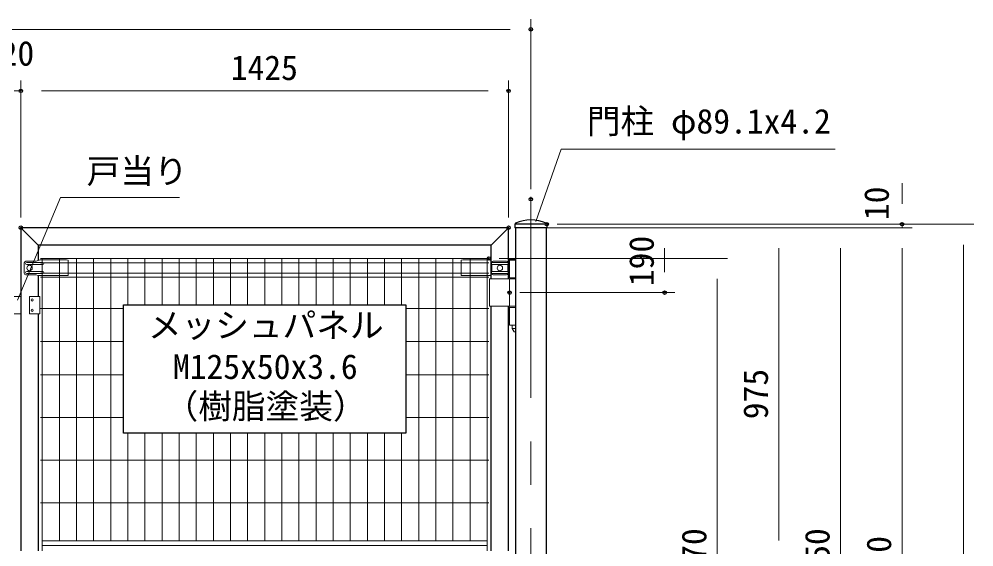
# Model space of a CAD drawing. Units: millimetres, scale not verified. Extents: x -6300 to 6300, y -4455 to 4455.
# Drawn here: x -1317 to 1473, y -714 to 829 of the extents above; entities that cross this region are included whole.
import ezdxf
from ezdxf.enums import TextEntityAlignment as Align

# ---------------------------------------------------------------- set-up
doc = ezdxf.new("R2010")
doc.units = ezdxf.units.MM
doc.header["$LTSCALE"] = 20
doc.header["$PDMODE"] = 32
doc.header["$PDSIZE"] = 10
doc.linetypes.add('USER1', pattern=[50.8, 31.75, -6.35, 6.35, -6.35])
for name, color, linetype, lineweight in [('0-0_D-STR1', 1, 'Continuous', 25), ('0-1_D-BMK', 2, 'USER1', 13), ('0-4_D-STR2', 7, 'Continuous', 13), ('0-5_D-STR3', 3, 'Continuous', 13), ('0-7_D-STR-DIM', 7, 'Continuous', 13), ('0-9_Defpoints', 8, 'Continuous', 25), ('0-A_D-STR-TXT', 7, 'Continuous', 13)]:
    doc.layers.add(name, color=color, linetype=linetype, lineweight=lineweight)
doc.styles.add('ＭＳ ゴシック', font='')
doc.styles.get('ＭＳ ゴシック').set_extended_font_data('MS Gothic')

msp = doc.modelspace()

# ---------------------------------------------------------------- linework, layer by layer
at = {"layer": '0-0_D-STR1'}
for p, q in [((225.12, 229.48), (132.12, 229.48)), ((132.12, 229.48), (132.12, 219.48)), ((225.12, 229.48), (225.12, 219.48)), ((-1311.38, 219.48), (-1260.58, 168.68)), ((113.62, 219.48), (62.82, 168.68)), ((225.12, 219.48), (132.12, 219.48)), ((134.07, 219.48), (134.07, -2230.52)), ((223.17, 219.48), (223.17, -2230.52)), ((-1260.58, 79.66), (-1260.58, 17.98)), ((62.82, -725.52), (62.82, -10.52)), ((113.62, -725.52), (113.62, -10.52)), ((-1260.58, -32.02), (-1260.58, -725.52))]:
    msp.add_line(p, q, dxfattribs=at)
for points in [[(113.62, 69.48), (113.62, 219.48), (-1311.38, 219.48), (-1311.38, -725.52)], [(62.82, 69.48), (62.82, 168.68), (-1260.58, 168.68), (-1260.58, 123.57)]]:
    msp.add_lwpolyline(points, dxfattribs=at)
for centre, radius, start, end in [((135.32, 229.48), 3.2, 120.05225, 180), ((178.62, 138.82), 103.66, 64.33066, 115.66934), ((221.92, 229.48), 3.2, 0, 59.94775)]:
    msp.add_arc(centre, radius, start, end, dxfattribs=at)
at = {"layer": '0-1_D-BMK'}
msp.add_line((178.62, -2310.52), (178.62, 309.48), dxfattribs=at)
at = {"layer": '0-4_D-STR2'}
for p, q in [((56.12, 129.48), (-1253.88, 129.48)), ((56.12, 116.38), (-1253.88, 116.38)), ((-1248.88, -705.52), (-1248.88, 129.48)), ((-1198.88, -696.37), (-1198.88, 129.48)), ((-1148.88, -696.37), (-1148.88, 129.48)), ((-1098.88, -696.37), (-1098.88, 129.48)), ((-1048.88, -696.37), (-1048.88, 129.48)), ((-998.88, -6.02), (-998.88, 129.48)), ((-948.88, -6.02), (-948.88, 129.48)), ((-898.88, -6.02), (-898.88, 129.48)), ((-848.88, -6.02), (-848.88, 129.48)), ((-798.88, -6.02), (-798.88, 129.48)), ((-748.88, -6.02), (-748.88, 129.48)), ((-698.88, -6.02), (-698.88, 129.48)), ((-648.88, -6.02), (-648.88, 129.48)), ((-598.88, -6.02), (-598.88, 129.48)), ((-548.88, -6.02), (-548.88, 129.48)), ((-498.88, -6.02), (-498.88, 129.48)), ((-448.88, -6.02), (-448.88, 129.48)), ((-398.88, -6.02), (-398.88, 129.48)), ((-348.88, -6.02), (-348.88, 129.48)), ((-298.88, -6.02), (-298.88, 129.48)), ((-248.88, -6.02), (-248.88, 129.48)), ((-198.88, -6.02), (-198.88, 129.48)), ((-148.88, -696.37), (-148.88, 129.48)), ((-98.88, -696.37), (-98.88, 129.48)), ((-48.88, -696.37), (-48.88, 129.48)), ((1.12, -696.37), (1.12, 129.48)), ((51.12, -705.76), (51.12, 129.48)), ((56.12, 86.58), (-1253.88, 86.58)), ((56.12, 74.72), (-1253.88, 74.72)), ((-1011.63, -16.52), (-1253.88, -16.52)), ((56.12, -16.52), (-186.63, -16.52)), ((-1011.63, -113.52), (-1253.88, -113.52)), ((56.12, -113.52), (-186.63, -113.52)), ((-1011.63, -210.52), (-1253.88, -210.52)), ((56.12, -210.52), (-186.63, -210.52)), ((-1011.63, -335.52), (-1253.88, -335.52)), ((56.12, -335.52), (-186.63, -335.52)), ((-998.88, -696.37), (-998.88, -381.02)), ((-948.88, -696.37), (-948.88, -381.02)), ((-898.88, -696.37), (-898.88, -381.02)), ((-848.88, -696.37), (-848.88, -381.02)), ((-798.88, -696.37), (-798.88, -381.02)), ((-748.88, -696.37), (-748.88, -381.02)), ((-698.88, -696.37), (-698.88, -381.02)), ((-648.88, -696.37), (-648.88, -381.02)), ((-598.88, -696.37), (-598.88, -381.02)), ((-548.88, -696.37), (-548.88, -381.02)), ((-498.88, -696.37), (-498.88, -381.02)), ((-448.88, -696.37), (-448.88, -381.02)), ((-398.88, -696.37), (-398.88, -381.02)), ((-348.88, -696.37), (-348.88, -381.02)), ((-298.88, -696.37), (-298.88, -381.02)), ((-248.88, -696.37), (-248.88, -381.02)), ((-198.88, -696.37), (-198.88, -381.02)), ((56.12, -460.52), (-1253.88, -460.52)), ((56.12, -585.52), (-1253.88, -585.52))]:
    msp.add_line(p, q, dxfattribs=at)
at = {"layer": '0-5_D-STR3'}
for p, q in [((-1301.47, 116.48), (-1301.47, 86.48)), ((-1266.62, 121.48), (-1296.47, 121.48)), ((-1246.98, 117.48), (-1294.39, 117.48)), ((-1255.07, 125.48), (-1266.62, 121.48)), ((-1177.98, 125.48), (-1255.07, 125.48)), ((-1177.98, 125.48), (-1172.98, 124.48)), ((-1172.98, 124.48), (-1172.98, 80.66)), ((-19.78, 125.48), (-24.78, 124.48)), ((-24.78, 124.48), (-24.78, 80.66)), ((-19.78, 125.48), (57.31, 125.48)), ((57.31, 125.48), (62.82, 123.57)), ((64.56, 117.48), (111.28, 117.48)), ((68.56, 121.48), (107.28, 121.48)), ((116.59, 124.48), (134.07, 124.48)), ((116.59, 124.48), (116.59, 72.48)), ((118.61, 129.48), (116.61, 127.48)), ((116.61, 127.48), (134.07, 127.48)), ((116.61, 124.48), (116.61, 127.48)), ((118.61, 129.48), (134.07, 129.48)), ((-1246.98, 111.48), (-1294.39, 111.48)), ((-1246.98, 91.48), (-1294.39, 91.48)), ((-1246.98, 85.48), (-1294.39, 85.48)), ((64.56, 111.48), (111.28, 111.48)), ((64.56, 111.48), (64.56, 91.48)), ((64.56, 91.48), (111.28, 91.48)), ((64.56, 85.48), (111.28, 85.48)), ((111.28, 111.48), (111.28, 91.48)), ((-1266.62, 81.48), (-1296.47, 81.48)), ((-1261.37, 79.66), (-1266.62, 81.48)), ((-1261.37, 79.66), (-1173.98, 79.66)), ((62.82, 79.66), (-23.78, 79.66)), ((58.24, 69.48), (134.07, 69.48)), ((58.24, 69.48), (58.24, -10.52)), ((68.56, 81.48), (107.28, 81.48)), ((116.59, 72.48), (134.07, 72.48)), ((116.61, 69.48), (116.61, -10.52)), ((124.09, 72.48), (124.09, 69.48)), ((-1311.38, 17.98), (-1331.38, 17.98)), ((-1256.28, 17.98), (-1285.98, 17.98)), ((-1285.98, 17.98), (-1285.98, -32.02)), ((-1256.28, 17.98), (-1256.28, -32.02)), ((58.24, -10.52), (134.07, -10.52)), ((115.09, -10.52), (115.09, -13.52)), ((115.09, -13.52), (134.07, -13.52)), ((116.59, -13.52), (116.59, -65.52)), ((116.59, -13.52), (116.59, -65.52)), ((-1311.38, -32.02), (-1331.38, -32.02)), ((-1256.28, -32.02), (-1285.98, -32.02)), ((116.59, -65.52), (134.07, -65.52)), ((116.59, -65.52), (134.07, -65.52)), ((124.09, -65.52), (124.09, -75.52)), ((124.09, -75.52), (134.07, -75.52)), ((124.09, -75.52), (130.09, -85.52)), ((130.09, -85.52), (134.07, -85.52)), ((-1248.88, -696.37), (51.12, -696.37)), ((-1248.88, -696.37), (-1248.88, -725.52)), ((51.12, -696.37), (51.12, -725.52)), ((-1248.88, -710.24), (51.12, -710.24))]:
    msp.add_line(p, q, dxfattribs=at)
for centre in [(-1285.98, 101.48), (88.22, 101.48)]:
    msp.add_circle(centre, 8, dxfattribs=at)
for centre, radius, start, end in [((-1296.47, 116.48), 5, 90, 180), ((-1294.39, 114.48), 3, 90, 270), ((-1246.98, 114.48), 3, 270, 90), ((69.81, 114.48), 6.05, 150.26731, 209.73269), ((68.56, 117.48), 4, 90, 180), ((107.28, 117.48), 4, 0, 90), ((106.03, 114.48), 6.05, 330.26731, 29.73269), ((-1296.47, 86.48), 5, 180, 270), ((-1294.39, 88.48), 3, 90, 270), ((-1246.98, 88.48), 3, 270, 90), ((69.83, 88.48), 6.07, 150.37394, 209.62606), ((68.56, 85.48), 4, 180, 270), ((107.28, 85.48), 4, 270, 0), ((106, 88.48), 6.07, 330.37394, 29.62606), ((-1173.98, 80.66), 1, 270, 0), ((-23.78, 80.66), 1, 180, 270)]:
    msp.add_arc(centre, radius, start, end, dxfattribs=at)
for centre in [(-1278.4, 7.98), (-1278.4, -22.02)]:
    msp.add_ellipse(centre, major_axis=(0, 3.25), ratio=0.984239, dxfattribs=at)
at = {"layer": '0-7_D-STR-DIM'}
for p, q in [((178.62, 332.48), (178.62, 829.48)), ((-2761.38, 799.48), (118.62, 799.48)), ((-1311.38, 249.48), (-1311.38, 649.48)), ((-1311.38, 249.48), (-1311.38, 649.48)), ((113.62, 249.48), (113.62, 649.48)), ((-1331.38, 619.48), (-1311.38, 619.48)), ((-1251.38, 619.48), (-1191.38, 619.48)), ((-1251.38, 619.48), (53.62, 619.48)), ((1263.17, 289.48), (1263.17, 349.48)), ((255.12, 229.48), (1473.17, 229.48)), ((255.12, 229.48), (1293.17, 229.48)), ((1263.17, 219.48), (1263.17, 229.48)), ((143.62, 219.48), (599.64, 219.48)), ((143.62, 219.48), (933.17, 219.48)), ((143.62, 219.48), (1113.17, 219.48)), ((143.62, 219.48), (1293.17, 219.48)), ((143.62, 219.48), (1293.17, 219.48)), ((1443.17, 169.48), (1443.17, -2170.52)), ((569.64, 159.48), (569.64, 89.48)), ((903.17, 159.48), (903.17, -695.52)), ((1083.17, 159.48), (1083.17, -1670.52)), ((1263.17, 159.48), (1263.17, -1720.52)), ((1263.17, 159.48), (1263.17, 99.48)), ((86.12, 129.48), (753.17, 129.48)), ((723.17, 69.48), (723.17, -1580.52)), ((146.61, 29.48), (599.64, 29.48))]:
    msp.add_line(p, q, dxfattribs=at)
at = {"layer": '0-9_Defpoints'}
msp.add_lwpolyline([(-1011.63, -381.02), (-1011.63, -6.02), (-186.63, -6.02), (-186.63, -381.02)], close=True, dxfattribs=at)
for p in [(178.62, 799.48), (-1311.38, 619.48), (113.62, 619.48), (178.62, 302.48), (-1311.38, 219.48), (113.62, 219.48), (225.12, 229.48), (1263.17, 229.48), (56.12, 129.48), (116.61, 29.48), (569.64, 29.48)]:
    msp.add_point(p, dxfattribs=at)
at = {"layer": '0-A_D-STR-TXT'}
for points in [[(1067.77, 449.33), (267.65, 449.33), (192.96, 237.23)], [(-848.12, 307.99), (-1195.58, 307.99), (-1320.8, 7.53)]]:
    msp.add_lwpolyline(points, dxfattribs=at)

# ---------------------------------------------------------------- texts
at = {"layer": '0-7_D-STR-DIM', "style": 'ＭＳ ゴシック'}
for s, p in [('20', (-1370.51, 671.6)), ('1425', (-698.26, 629.6))]:
    msp.add_text(s, height=72.14, dxfattribs=at).set_placement(p, align=Align.BOTTOM_LEFT)
for s, p in [('10', (1246.25, 241.63)), ('190', (559.52, 48.51)), ('975', (893.05, -340.73)), ('1770', (713.05, -855.87)), ('1950', (1073.05, -855.87)), ('2000', (1253.05, -878.39))]:
    msp.add_text(s, height=72.14, rotation=90, dxfattribs=at).set_placement(p, align=Align.BOTTOM_LEFT)
at = {"layer": '0-A_D-STR-TXT', "style": 'ＭＳ ゴシック'}
for s, p in [('門柱 φ89.1x4.2', (342.13, 473.16)), ('戸当り', (-1119.19, 327.25)), ('メッシュパネル', (-940.25, -123.37)), ('M125x50x3.6', (-867.15, -244.52)), ('（樹脂塗装）', (-891.52, -360.52))]:
    msp.add_text(s, height=72.14, dxfattribs=at).set_placement(p, align=Align.BOTTOM_LEFT)

doc.saveas('drawing.dxf')
